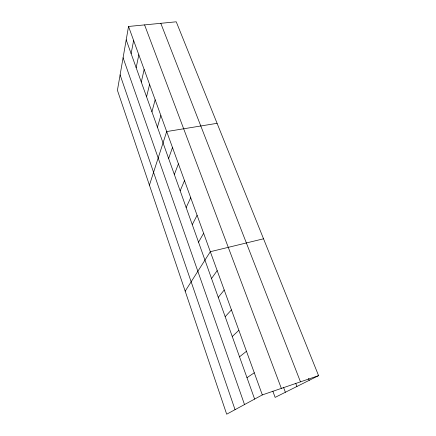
<?xml version="1.0" encoding="UTF-8"?>
<svg xmlns="http://www.w3.org/2000/svg" width="436" height="436" viewBox="0 0 436 436"><rect width="100%" height="100%" fill="white"/><g stroke="black" fill="none" stroke-linecap="round" stroke-linejoin="round"><path stroke-width="0.65" d="M128.533 26.465L117.42 90.285L226.687 414.2L262.319 394.918L318.58 375.636L176.248 21.8L128.533 26.465L262.319 394.918M131.127 53.617L133.623 40.483M136.157 67.689L138.828 54.811M141.297 82.066L144.147 69.466M146.556 96.77L149.592 84.459M151.924 111.796L155.162 99.795M157.423 127.17L160.862 115.491M149.428 185.169L166.694 131.563L217.084 123.317M168.623 158.508L172.493 147.526M174.335 174.476L178.428 163.865M180.177 190.815L184.499 180.597M186.15 207.536L190.723 197.731M192.271 224.654L197.094 215.28M198.538 242.182L203.628 233.265M185.186 291.166L210.321 251.703L263.535 238.792M211.525 278.517L217.183 270.609M218.267 297.363L224.224 289.995M225.172 316.683L231.445 309.887M232.257 336.499L238.863 330.303M239.522 356.822L246.471 351.269M246.978 377.674L254.292 372.796M318.58 375.636L275.138 397.381L272.832 391.168M308.508 378.453L309.244 380.306M160.802 23.31L300.469 381.843M295.706 383.315L296.927 386.47M283.493 387.255L285.378 392.253M144.583 24.896L281.345 388.394M126.206 39.845L254.629 399.082M123.083 57.77L244.509 404.553M120.102 74.872L235.053 409.671"/></g></svg>
